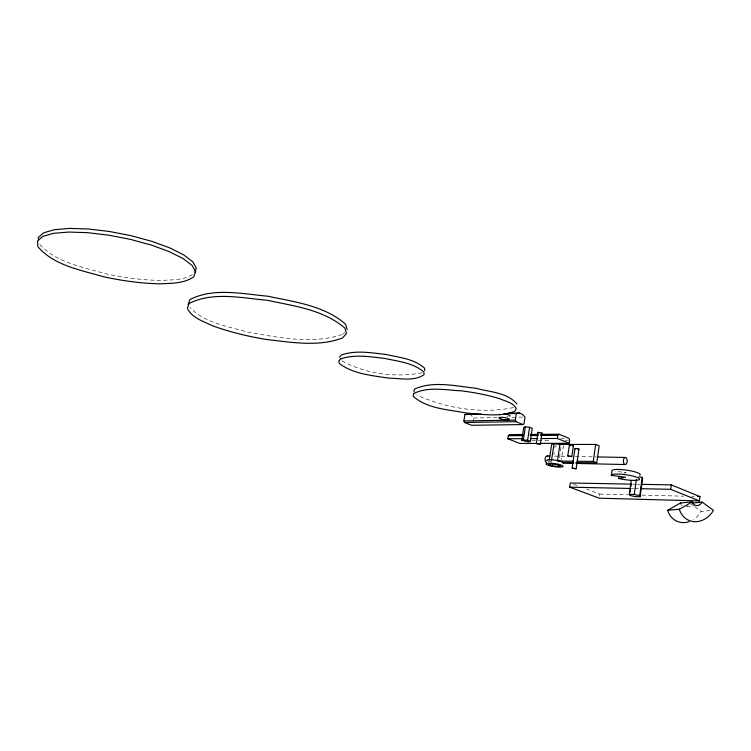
<?xml version="1.0" encoding="UTF-8"?>
<svg xmlns="http://www.w3.org/2000/svg" width="751" height="751" viewBox="0 0 751 751"><rect width="100%" height="100%" fill="white"/><g stroke="black" fill="none" stroke-linecap="round" stroke-linejoin="round"><path stroke-width="0.56" stroke-dasharray="3.75 2.82" d="M599.561 496.148L599.842 494.092L586.691 489.154M559.42 457.594L560.237 452.093M560.396 450.994L561.044 446.592L563.428 445.878L561.326 460.241M553.862 454.674L554.182 452.468M554.839 448.075L555.158 445.878L558.106 446.235M473.017 422.25L473.703 417.997L471.027 415.284M710.099 510.614L701.171 511.384L699.716 513.712A22.305 18.653 -68.2 0 1 693.671 519.41M343.263 334.12L344.559 332.637M192.491 274.425C183.338 280.498 171.65 279.672 161.146 280.461C142.108 280.179 123.22 277.504 104.633 273.495C82.019 266.887 55.63 262.381 39.315 243.972M513.59 407.53C481.954 414.176 446.047 408.413 416.767 394.96M342.156 334.524C311.609 344.7 278.302 337.377 247.436 332.064C227.825 326.216 204.206 323.071 189.909 307.272M422.081 372.806C395.308 377.875 364.986 373.914 341.179 360.518M623.828 473.102L626.052 472.661L615.229 471.224M686.921 506.521L692.366 506.014M473.703 417.997L497.031 417.565M512.191 417.293L522.696 417.096M560.931 438.377L564.377 438.359M531.755 440.377L551.281 440.274M565.062 440.208L568.507 440.189M554.322 456.12L565.991 456.345M575.332 456.514L596.332 456.908M632.952 484.17L636.444 484.235M637.599 484.264L639.927 484.301M631.206 488.488L633.525 488.535M634.689 488.563L639.336 488.657M599.842 494.092L627.789 494.787M641.767 495.134L683.682 496.176M691.831 496.383L694.159 496.439M573.529 484.217L579.012 486.272M549.178 460.983L551.835 462.025M690.995 503.93L693.764 505.967M694.694 506.643L701.171 511.384M687.794 505.817A6.13 5.126 -68.2 0 1 686.836 506.324M682.086 505.648A6.13 5.126 -68.2 0 1 681.401 504.897M548.906 460.607A3.417 1.971 -89 0 1 548.296 462.043M508.042 416.43A5.313 1.089 8.8 0 1 506.869 416.401"/><path stroke-width="1.13" d="M542.034 433.027L537.913 432.323L536.383 443.663L540.363 444.141L541.893 433.111M567.775 455.941L571.802 456.627L573.388 445.662L571.671 445.071L569.361 445.08L567.775 455.941L571.811 456.533M569.361 445.08L570.553 445.672M572.131 468.098L576.13 468.784L578.974 449.07L577.284 448.488L574.975 448.488L572.131 468.098L576.13 468.784M574.975 448.488L575.707 448.948M631.798 484.151L570.244 482.977L569.633 487.164L599.27 498.195L699.434 500.908L699.979 496.58L671.281 484.902L642.246 484.348M699.434 500.908L670.699 489.323L671.281 484.902M631.159 480.706L629.3 494.336L629.742 495.397L635.139 496.58L640.124 496.711L639.721 495.651L642.189 477.439L638.941 476.716M640.124 496.711L642.584 478.565L642.189 477.439M630.202 491.999L630.511 489.736M630.981 486.348L631.291 484.076M629.3 494.336L634.295 494.458L636.313 479.645M639.758 475.139A14.241 2.535 8 0 0 627.583 470.304A14.241 2.535 8 0 0 611.971 470.802L611.342 475.355A14.25 2.488 8.1 0 1 627.46 474.989A14.25 2.488 8.1 0 1 638.848 479.833A14.25 2.488 8.1 0 1 618.73 478.5L619.04 476.237M575.951 462.597L596.773 462.804L599.167 445.906L595.684 444.442L559.908 444.442L553.994 443.728L551.628 444.442L549.338 459.884M596.773 462.804L593.262 461.386L595.684 444.442M559.908 444.442L557.458 461.058L573.614 461.208M558.106 466.531L560.49 465.892L556.951 464.512L551.018 463.771L548.662 464.418L552.21 465.798L558.106 466.531L558.444 464.249M540.485 443.381L569.202 443.287L569.652 440.189L568.967 438.331L558.96 434.209L540.542 434.369M551.525 460.325L553.994 443.728M552.21 465.798L552.548 463.517M569.202 443.287L557.355 438.471L557.815 435.336L558.96 434.209M530.253 441.381L527.615 440.339L529.596 427.272L525.353 426.775L523.766 427.347L521.776 440.368L528.648 441.917L530.253 441.381L532.224 428.342L529.596 427.272M523.034 424.559L515.937 421.677L515.327 420.081L516.35 413.463L519.457 413.05L522.367 414.261L525.024 417.049L524.02 423.63L523.034 424.559L471.684 425.282L464.522 422.484L463.911 420.935L464.944 414.524L477.429 413.923M521.776 440.368L523.363 439.823L525.353 426.775M537.04 443.39L519.805 443.447L507.826 438.762L508.305 435.711L509.46 434.622L523.269 434.51M413.895 391.825L414.468 389.056C433.609 380.541 455.96 386.202 476.021 388.258C489.671 392.116 507.469 392.36 516.998 404.076M194.838 272.247L196.321 268.051L192.754 261.799L183.807 254.946L169.942 247.971L152.059 241.4L131.434 235.767L109.655 231.524L88.458 229.008L69.486 228.407L54.175 229.731L43.596 232.848L38.348 237.447L38.461 239.738M188.116 304.465L189.9 299.555C213.838 287.323 242.517 293.97 268.088 296.241C294.683 301.949 324.479 305.648 345.638 324.225L347.15 329.67M339.414 357.147L341.48 354.923C355.655 350.004 371.116 352.792 385.648 354.416C398.865 357.392 414.026 358.696 424.493 368.121L424.728 370.712M536.233 443.437L540.363 444.141M667.686 510.295L680.509 502.982L692.384 501.837A6.205 5.219 -67.7 0 0 696.787 505.601A6.205 5.219 -67.7 0 0 702.119 502.1L713.45 510.323L711.967 512.68A22.577 18.991 -67.7 0 1 680.181 511.628L679.345 509.244L667.686 510.295L668.503 512.661A22.305 18.653 -68.2 0 0 689.24 521.598M679.345 509.244L692.384 501.837M573.379 445.765L572.572 445.906M578.965 449.164L577.697 449.295M618.73 478.5L625.423 477.223L611.342 475.355M692.253 503.048L702.119 502.1M507.789 413.294L519.457 413.05M464.944 414.524L481.297 414.186M505.836 413.679L516.35 413.463M463.911 420.935L515.327 420.081M464.522 422.484L515.937 421.677M530.178 434.454L538.242 434.388M508.305 435.711L523.269 435.599M530.178 435.542L538.242 435.486M540.542 435.467L557.815 435.336M507.826 438.762L522.799 438.668M530.863 438.622L537.772 438.584M541.227 438.565L557.355 438.471M577.078 461.236L593.262 461.386M563.241 462.475L573.642 462.578M547.319 455.988L549.657 456.035M597.505 456.937L625.508 457.462A3.558 1.906 -89.2 0 1 626.794 463.085A3.558 1.906 -89.2 0 1 623.518 462.447A3.558 1.906 -89.2 0 1 625.508 457.462M569.633 487.164L630.042 488.46M640.5 488.685L670.699 489.323M563.184 463.151L573.689 463.386M576.017 463.442L625.048 464.531M697.651 496.524L699.979 496.58M523.363 439.823L527.615 440.339M634.295 494.458L639.721 495.651M539.18 432.942L537.913 432.323M680.866 504.005A6.13 5.126 -68.2 0 1 680.509 502.982M546.343 462.588A3.417 1.971 -89 0 1 545.245 458.166A3.417 1.971 -89 0 1 547.817 456.195M563.184 463.367A8.608 1.54 8.5 0 0 563.419 462.597L559.711 461.067A8.608 1.54 8.5 0 0 550.22 459.725A8.608 1.54 8.5 0 0 546.775 460.842M503.94 413.876A5.313 1.089 8.8 0 1 508.84 415.003A5.313 1.089 8.8 0 1 509.647 416.214M499.959 414.815A5.313 1.089 8.8 0 1 499.528 414.195M413.717 393.524L413.153 396.256C427.507 409.117 449.014 409.558 467.141 413.163C482.865 414.205 499.8 417.312 514.839 411.191L516.303 408.582C513.102 402.536 505.526 401.306 499.79 398.743C487.268 394.876 474.36 392.501 461.377 390.849C445.737 390.126 428.314 386.296 413.717 393.524M195.607 271.562L193.767 276.762C184.145 283.662 171.735 283.183 160.451 283.822C141.404 283.512 122.507 280.836 103.91 276.828C80.995 270.135 54.128 265.638 37.832 246.647L37.55 240.977L42.788 236.415L53.368 233.345L68.679 232.05L87.651 232.669L108.867 235.194L130.646 239.438L151.289 245.061L169.191 251.594L183.075 258.532L192.031 265.347L195.607 271.562M189.111 303.47L187.328 308.323C192.012 318.011 203.258 321.24 212.242 325.624C229.722 332.13 247.924 336.364 266.295 339.471C291.379 342.278 318.274 347.159 342.569 337.95L346.455 333.557L344.925 328.159C323.681 309.694 293.913 306.023 267.309 300.306C241.738 298.034 213.096 291.369 189.111 303.47M340.776 358.865L338.71 361.062L339.565 363.691C353.561 374.12 372.092 375.538 388.83 378.147C400.311 378.251 414.036 381.63 424.071 374.646L423.827 372.074C413.313 362.724 398.171 361.419 384.944 358.452C370.412 356.819 354.96 354.021 340.776 358.865M549.939 465.77A8.618 1.521 8.5 0 0 563.09 466.465A8.618 1.521 8.5 0 0 550.708 463.217A8.618 1.521 8.5 0 0 549.939 465.77M501.095 419.03A5.313 1.07 8.9 0 0 509.422 419.518A5.313 1.07 8.9 0 0 502.09 417.303A5.313 1.07 8.9 0 0 501.095 419.03"/></g></svg>
